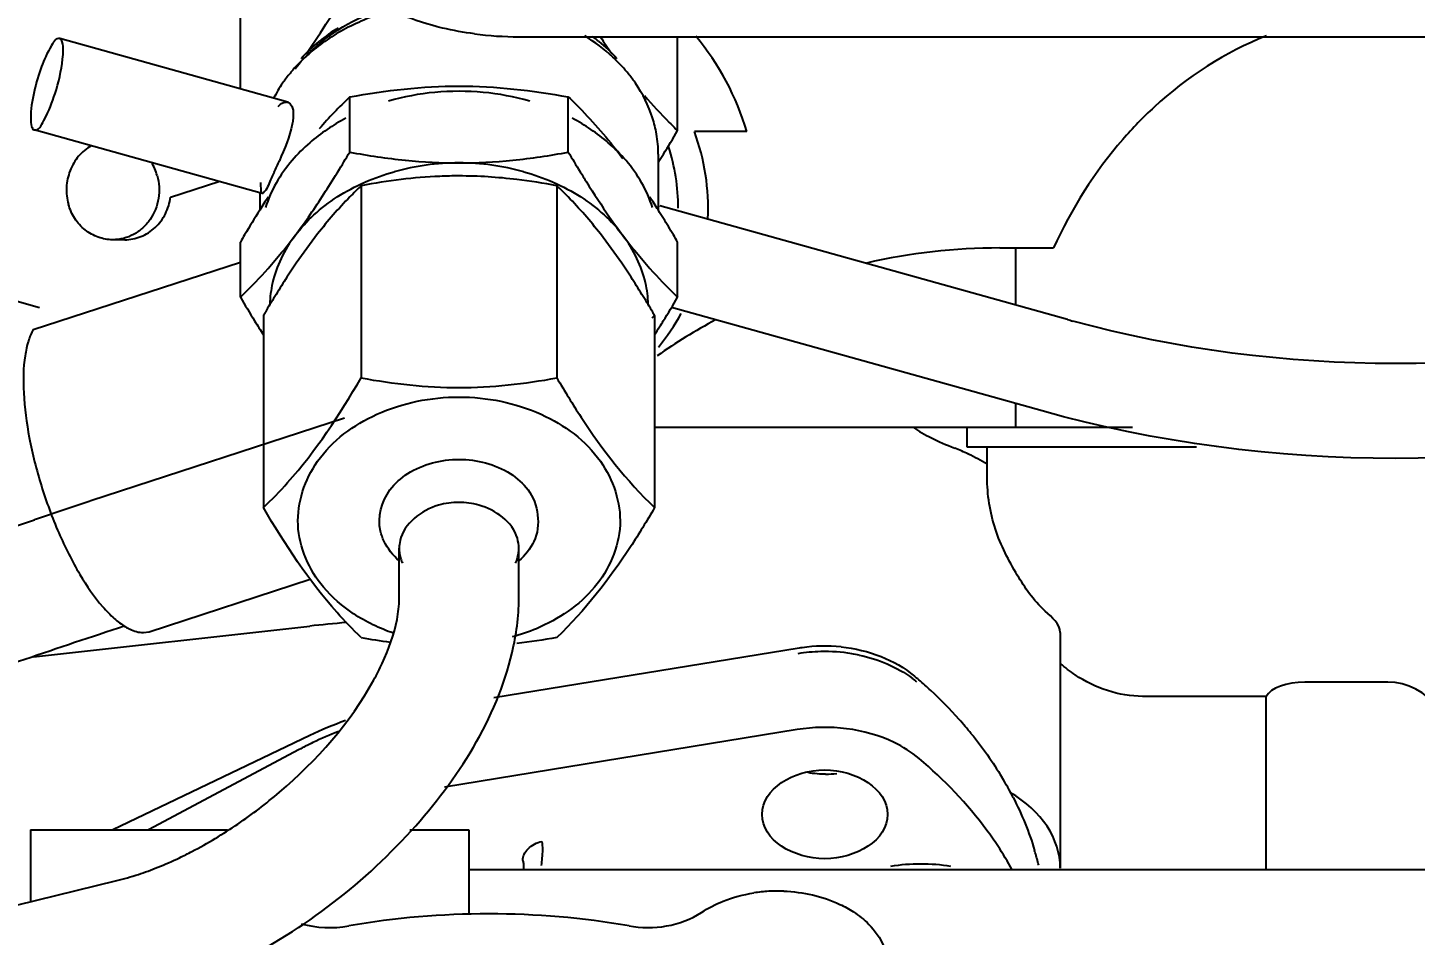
# Model space of a CAD drawing. Header units: millimetres. Extents: x 9130 to 9550, y -18883 to -17651.
# Drawn here: x 9353.588 to 9354.284, y -18045.991 to -18045.536 of the extents above; entities that cross this region are included whole.
import ezdxf

# ---------------------------------------------------------------- set-up
doc = ezdxf.new("R2010")
doc.units = ezdxf.units.MM
doc.linetypes.add('CENTER', pattern=[2, 1.25, -0.25, 0.25, -0.25])
for name, color, linetype in [('09__COSM', 7, 'Continuous'), ('2620489_VG01DXF_CONTINUOUS_LINE', 7, 'Continuous'), ('2630768_VG06DXF_CONTINUOUS_LINE', 7, 'Continuous'), ('3884027_DKREDXF_CONTINUOUS_LINE', 7, 'Continuous')]:
    doc.layers.add(name, color=color, linetype=linetype)
doc.styles.add('KOTE ZA MONNTAZU', font='simplex.shx', dxfattribs={"width": 0.7, "oblique": 8, "height": 3})
doc.dimstyles.new('KOTE ZA MONTAZU u cm', dxfattribs={"dimscale": 0, "dimtxt": 1.5, "dimasz": 1.5, "dimexe": 0.8, "dimexo": 0.1, "dimgap": 1, "dimtad": 1, "dimdec": 1, "dimlfac": 10, "dimzin": 12, "dimdsep": 46, "dimtxsty": 'KOTE ZA MONNTAZU', "dimcen": 1.5, "dimclrt": 1, "dimadec": 0, "dimazin": 0, "dimtfac": 1, "dimtdec": 1, "dimtmove": 0, "dimatfit": 3, "dimfxl": 1, "dimtolj": 2, "dimtzin": 0, "dimarcsym": 0})

# ---------------------------------------------------------------- blocks, each defined once
blk = doc.blocks.new('*D1102')
at = {"color": 0, "lineweight": -2, "transparency": 16777216}
for p, q in [((9345.4099, -18047.6265), (9345.4099, -18048.70739)), ((9359.4099, -18047.6265), (9359.4099, -18048.70739)), ((9346.0099, -18048.50739), (9358.8099, -18048.50739))]:
    blk.add_line(p, q, dxfattribs=at)
at = {"color": 0, "transparency": 16777216}
for points in [[(9346.0099, -18048.40739), (9346.0099, -18048.60739), (9345.4099, -18048.50739)], [(9358.8099, -18048.40739), (9358.8099, -18048.60739), (9359.4099, -18048.50739)]]:
    blk.add_solid(points, dxfattribs=at)
at = {"layer": 'Defpoints', "color": 0, "transparency": 16777216}
for p in [(9345.4099, -18047.5265), (9359.4099, -18047.5265), (9359.4099, -18048.50739)]:
    blk.add_point(p, dxfattribs=at)
at = {"color": 1, "transparency": 16777216, "insert": (9352.4099, -18047.70739), "char_height": 3, "width": 6.9231878, "attachment_point": 5, "style": 'KOTE ZA MONNTAZU'}
blk.add_mtext('\\A2;{\\H0.4x;140 cm}', dxfattribs=at)

msp = doc.modelspace()

# ---------------------------------------------------------------- linework, layer by layer
at = {"layer": '09__COSM', "color": 2, "linetype": 'CENTER'}
msp.add_line((9353.61925, -18045.77319), (9353.74638, -18045.7318), dxfattribs=at)
msp.add_open_spline([(9353.32147, -18045.90736), (9353.32197, -18045.90655), (9353.32272, -18045.90533), (9353.32372, -18045.90371), (9353.32447, -18045.90249), (9353.32522, -18045.90127), (9353.32598, -18045.90005), (9353.32673, -18045.89883), (9353.32736, -18045.89782), (9353.32786, -18045.89701), (9353.32817, -18045.8965), (9353.32842, -18045.89609), (9353.32861, -18045.89579), (9353.3288, -18045.89548), (9353.32898, -18045.89518), (9353.32914, -18045.89493), (9353.32925, -18045.89475), (9353.32931, -18045.89465), (9353.32936, -18045.89457), (9353.3294, -18045.89451), (9353.32943, -18045.89446), (9353.32945, -18045.89442), (9353.32947, -18045.8944), (9353.32948, -18045.89438), (9353.32948, -18045.89437), (9353.3295, -18045.89435), (9353.32955, -18045.89432), (9353.32962, -18045.89428), (9353.32972, -18045.89421), (9353.32985, -18045.89412), (9353.33006, -18045.89398), (9353.33032, -18045.89381), (9353.33063, -18045.8936), (9353.33105, -18045.89332), (9353.33157, -18045.89298), (9353.3322, -18045.89256), (9353.33303, -18045.892), (9353.33407, -18045.8913), (9353.33533, -18045.89047), (9353.33658, -18045.88963), (9353.33825, -18045.88852), (9353.34033, -18045.88713), (9353.34283, -18045.88546), (9353.34534, -18045.88379), (9353.34742, -18045.8824), (9353.34909, -18045.88128), (9353.35034, -18045.88045), (9353.35159, -18045.87961), (9353.35264, -18045.87892), (9353.35347, -18045.87836), (9353.3541, -18045.87794), (9353.35462, -18045.8776), (9353.35504, -18045.87732), (9353.35535, -18045.87711), (9353.35561, -18045.87693), (9353.35582, -18045.8768), (9353.35595, -18045.87671), (9353.35605, -18045.87664), (9353.35612, -18045.87659), (9353.35616, -18045.87656), (9353.35619, -18045.87655), (9353.35624, -18045.87652), (9353.35629, -18045.8765), (9353.35638, -18045.87646), (9353.35649, -18045.8764), (9353.35666, -18045.87632), (9353.35687, -18045.87621), (9353.35713, -18045.87608), (9353.35748, -18045.87591), (9353.35809, -18045.87561), (9353.35895, -18045.87518), (9353.35999, -18045.87467), (9353.36103, -18045.87415), (9353.36207, -18045.87364), (9353.36345, -18045.87295), (9353.36518, -18045.8721), (9353.36795, -18045.87073), (9353.37142, -18045.86901), (9353.37557, -18045.86696), (9353.37973, -18045.8649), (9353.38319, -18045.86319), (9353.38596, -18045.86182), (9353.38804, -18045.86079), (9353.39011, -18045.85976), (9353.39219, -18045.85873), (9353.39392, -18045.85788), (9353.39531, -18045.85719), (9353.39635, -18045.85668), (9353.39721, -18045.85625), (9353.3979, -18045.8559), (9353.39842, -18045.85565), (9353.39894, -18045.85539), (9353.39938, -18045.85518), (9353.39972, -18045.85501), (9353.39994, -18045.8549), (9353.40011, -18045.85481), (9353.40024, -18045.85475), (9353.40035, -18045.85469), (9353.40043, -18045.85466), (9353.40047, -18045.85464), (9353.4005, -18045.85462), (9353.40055, -18045.8546), (9353.4006, -18045.85458), (9353.40071, -18045.85453), (9353.40085, -18045.85447), (9353.40103, -18045.8544), (9353.40127, -18045.8543), (9353.40156, -18045.85418), (9353.40203, -18045.85398), (9353.40262, -18045.85373), (9353.40332, -18045.85344), (9353.40403, -18045.85314), (9353.40497, -18045.85275), (9353.40614, -18045.85226), (9353.40756, -18045.85167), (9353.40944, -18045.85088), (9353.41179, -18045.8499), (9353.41461, -18045.84872), (9353.41743, -18045.84754), (9353.42025, -18045.84636), (9353.42401, -18045.84478), (9353.42872, -18045.84281), (9353.43436, -18045.84045), (9353.44, -18045.83809), (9353.44471, -18045.83613), (9353.44847, -18045.83455), (9353.45082, -18045.83357), (9353.4527, -18045.83278), (9353.45411, -18045.83219), (9353.45552, -18045.8316), (9353.45693, -18045.83101), (9353.45811, -18045.83052), (9353.45893, -18045.83017), (9353.4594, -18045.82998), (9353.45975, -18045.82983), (9353.46011, -18045.82968), (9353.46037, -18045.82957), (9353.46055, -18045.8295), (9353.46062, -18045.82947), (9353.46068, -18045.82944), (9353.46075, -18045.82942), (9353.46088, -18045.82937), (9353.46105, -18045.8293), (9353.46134, -18045.8292), (9353.4617, -18045.82906), (9353.46228, -18045.82885), (9353.463, -18045.82858), (9353.46386, -18045.82826), (9353.46501, -18045.82783), (9353.46645, -18045.82729), (9353.46818, -18045.82665), (9353.47048, -18045.82579), (9353.47336, -18045.82472), (9353.47682, -18045.82343), (9353.48027, -18045.82215), (9353.48488, -18045.82043), (9353.49063, -18045.81829), (9353.49754, -18045.81572), (9353.50445, -18045.81314), (9353.51021, -18045.811), (9353.51481, -18045.80928), (9353.51827, -18045.808), (9353.52172, -18045.80671), (9353.5246, -18045.80564), (9353.5269, -18045.80478), (9353.52863, -18045.80414), (9353.53007, -18045.8036), (9353.53122, -18045.80317), (9353.53208, -18045.80285), (9353.5328, -18045.80258), (9353.53338, -18045.80237), (9353.53374, -18045.80224), (9353.53403, -18045.80213), (9353.53421, -18045.80206), (9353.53435, -18045.80201), (9353.53451, -18045.80195), (9353.5348, -18045.80185), (9353.53522, -18045.80171), (9353.53588, -18045.80149), (9353.53671, -18045.80121), (9353.53803, -18045.80076), (9353.53969, -18045.80019), (9353.54168, -18045.79952), (9353.54367, -18045.79884), (9353.54566, -18045.79817), (9353.54831, -18045.79727), (9353.55162, -18045.79614), (9353.55693, -18045.79434), (9353.56356, -18045.79209), (9353.57151, -18045.78939), (9353.57947, -18045.78669), (9353.58743, -18045.78399), (9353.59538, -18045.78129), (9353.60599, -18045.77769), (9353.61395, -18045.77499), (9353.61925, -18045.77319)], degree=3, knots=[0, 0, 0, 0, 0.03125, 0.046875, 0.0625, 0.078125, 0.09375, 0.109375, 0.125, 0.132812, 0.140625, 0.144531, 0.148438, 0.152344, 0.15625, 0.160156, 0.162109, 0.163086, 0.164062, 0.165039, 0.165527, 0.166016, 0.16626, 0.166504, 0.166626, 0.166748, 0.166992, 0.16748, 0.167969, 0.168945, 0.169922, 0.171875, 0.173828, 0.175781, 0.179688, 0.183594, 0.1875, 0.195312, 0.203125, 0.210938, 0.21875, 0.234375, 0.25, 0.265625, 0.28125, 0.289062, 0.296875, 0.304688, 0.3125, 0.316406, 0.320312, 0.324219, 0.326172, 0.328125, 0.330078, 0.331055, 0.332031, 0.33252, 0.333008, 0.333252, 0.333374, 0.333496, 0.33374, 0.333984, 0.334473, 0.334961, 0.335938, 0.336914, 0.337891, 0.339844, 0.34375, 0.347656, 0.351562, 0.355469, 0.359375, 0.367188, 0.375, 0.390625, 0.40625, 0.421875, 0.4375, 0.445312, 0.453125, 0.460938, 0.46875, 0.476562, 0.480469, 0.484375, 0.488281, 0.490234, 0.492188, 0.494141, 0.496094, 0.49707, 0.498047, 0.498535, 0.499023, 0.499512, 0.499756, 0.499878, 0.5, 0.500122, 0.500244, 0.500488, 0.500977, 0.501465, 0.501953, 0.50293, 0.503906, 0.505859, 0.507812, 0.509766, 0.511719, 0.515625, 0.519531, 0.523438, 0.53125, 0.539062, 0.546875, 0.554688, 0.5625, 0.578125, 0.59375, 0.609375, 0.625, 0.632812, 0.640625, 0.644531, 0.648438, 0.652344, 0.65625, 0.660156, 0.662109, 0.663086, 0.664062, 0.665039, 0.666016, 0.66626, 0.666504, 0.666626, 0.666748, 0.666992, 0.66748, 0.667969, 0.668945, 0.669922, 0.671875, 0.673828, 0.675781, 0.679688, 0.683594, 0.6875, 0.695312, 0.703125, 0.710938, 0.71875, 0.734375, 0.75, 0.765625, 0.78125, 0.789062, 0.796875, 0.804688, 0.8125, 0.816406, 0.820312, 0.824219, 0.826172, 0.828125, 0.830078, 0.831055, 0.832031, 0.83252, 0.833008, 0.833252, 0.833496, 0.833984, 0.834961, 0.835938, 0.837891, 0.839844, 0.84375, 0.847656, 0.851562, 0.855469, 0.859375, 0.867188, 0.875, 0.890625, 0.90625, 0.921875, 0.9375, 0.953125, 0.96875, 1, 1, 1, 1], dxfattribs=at)
at = {"layer": '2620489_VG01DXF_CONTINUOUS_LINE', "color": 7, "linetype": 'Continuous'}
for p, q in [((9353.65918, -18045.62095), (9353.68333, -18045.61309)), ((9353.63617, -18045.64237), (9353.63019, -18045.64237)), ((9353.59031, -18045.68743), (9353.6942, -18045.65361)), ((9353.64839, -18045.839), (9353.72919, -18045.8127)), ((9353.64552, -18045.83945), (9353.64839, -18045.839))]:
    msp.add_line(p, q, dxfattribs=at)
for points, knots in [([(9353.61937, -18045.59524), (9353.61699, -18045.59659), (9353.61263, -18045.60023), (9353.6083, -18045.60759), (9353.60651, -18045.61607), (9353.60717, -18045.62186), (9353.60794, -18045.62461)], [0, 0, 0, 0, 0.243272, 0.492523, 0.745959, 1, 1, 1, 1]), ([(9353.65245, -18045.61012), (9353.65349, -18045.61383), (9353.65395, -18045.62175), (9353.65032, -18045.63092), (9353.64533, -18045.63664), (9353.63934, -18045.64092), (9353.63379, -18045.64237), (9353.63019, -18045.64237)], [0, 0, 0, 0, 0.257049, 0.51145, 0.636711, 0.759898, 1, 1, 1, 1]), ([(9353.63617, -18045.64237), (9353.63892, -18045.64237), (9353.64454, -18045.64127), (9353.65179, -18045.63659), (9353.65704, -18045.62954), (9353.65879, -18045.62386), (9353.65918, -18045.62095)], [0, 0, 0, 0, 0.242324, 0.488917, 0.741829, 1, 1, 1, 1]), ([(9353.63019, -18045.64237), (9353.62773, -18045.64237), (9353.62271, -18045.64149), (9353.61603, -18045.63773), (9353.61081, -18045.63193), (9353.60865, -18045.62713), (9353.60794, -18045.62461)], [0, 0, 0, 0, 0.243257, 0.49003, 0.742339, 1, 1, 1, 1]), ([(9353.59031, -18045.68743), (9353.58926, -18045.68925), (9353.58751, -18045.69355), (9353.58527, -18045.70418), (9353.58505, -18045.72058), (9353.58799, -18045.74249), (9353.59397, -18045.76604), (9353.60245, -18045.78908), (9353.61267, -18045.80953), (9353.62239, -18045.82379), (9353.63049, -18045.83222), (9353.63451, -18045.83532), (9353.63649, -18045.83652)], [0, 0, 0, 0, 0.038431, 0.084426, 0.198519, 0.336823, 0.489068, 0.643, 0.786141, 0.907501, 0.957588, 1, 1, 1, 1]), ([(9353.63649, -18045.83652), (9353.63726, -18045.83698), (9353.64005, -18045.8385), (9353.64324, -18045.83945), (9353.64552, -18045.83945)], [0, 0, 0, 0, 0.282421, 1, 1, 1, 1])]:
    msp.add_open_spline(points, degree=3, knots=knots, dxfattribs=at)
msp.add_open_spline([(9353.65245, -18045.61012), (9353.6518, -18045.60783), (9353.65084, -18045.60561), (9353.64959, -18045.60359)], degree=3, dxfattribs=at)
at = {"layer": '2630768_VG06DXF_CONTINUOUS_LINE', "color": 7, "linetype": 'Continuous'}
msp.add_line((9353.63299, -18045.83708), (9353.63585, -18045.83615), dxfattribs=at)
msp.add_open_spline([(9353.3727, -18045.94293), (9353.37105, -18045.9444), (9353.38051, -18045.93711), (9353.38515, -18045.93498), (9353.4002, -18045.92635), (9353.42135, -18045.91643), (9353.45346, -18045.90225), (9353.49124, -18045.88712), (9353.55159, -18045.86444), (9353.59954, -18045.84804), (9353.63299, -18045.83708)], degree=3, knots=[0, 0, 0, 0, 0.023583, 0.052961, 0.091125, 0.189737, 0.313875, 0.459966, 0.624953, 1, 1, 1, 1], dxfattribs=at)
at = {"layer": '3884027_DKREDXF_CONTINUOUS_LINE', "color": 6, "linetype": 'Continuous'}
for p, q in [((9353.6942, -18045.5667), (9353.6942, -18045.52782)), ((9353.71797, -18045.57333), (9353.60356, -18045.54143)), ((9353.8339, -18045.54052), (9355.6539, -18045.54052)), ((9353.9136, -18045.58761), (9353.9136, -18045.54052)), ((9353.74905, -18045.5984), (9353.74905, -18045.57074)), ((9353.85875, -18045.5984), (9353.85875, -18045.57074)), ((9353.70519, -18045.61918), (9353.59078, -18045.58728)), ((9353.94833, -18045.58812), (9353.92199, -18045.58812)), ((9353.9039, -18045.5995), (9353.9039, -18045.62765)), ((9353.75483, -18045.61525), (9353.75483, -18045.71167)), ((9353.85298, -18045.61525), (9353.85298, -18045.71167)), ((9353.7039, -18045.61918), (9353.7039, -18045.62765)), ((9354.10928, -18045.68243), (9353.90468, -18045.62539)), ((9353.59343, -18045.6765), (9353.45903, -18045.63812)), ((9353.6942, -18045.67118), (9353.6942, -18045.64352)), ((9353.9136, -18045.67118), (9353.9136, -18045.64352)), ((9354.07522, -18045.6465), (9354.10212, -18045.6465)), ((9354.08316, -18045.6465), (9354.08316, -18045.67515)), ((9354.0965, -18045.72828), (9353.91044, -18045.67641)), ((9353.70575, -18045.68036), (9353.70575, -18045.77678)), ((9353.90205, -18045.68036), (9353.90205, -18045.77678)), ((9354.08316, -18045.72456), (9354.08316, -18045.7365)), ((9354.14173, -18045.7365), (9353.90205, -18045.7365)), ((9354.0589, -18045.7465), (9354.0589, -18045.7365)), ((9354.17394, -18045.7465), (9354.0589, -18045.7465)), ((9354.0689, -18045.76149), (9354.0689, -18045.7465)), ((9353.7739, -18045.82238), (9353.7739, -18045.79716)), ((9353.8339, -18045.82238), (9353.8339, -18045.79716)), ((9353.59034, -18045.85157), (9353.72909, -18045.83621)), ((9354.10556, -18045.83942), (9354.10556, -18045.95768)), ((9353.97455, -18045.84727), (9353.82141, -18045.8722)), ((9354.26996, -18045.86433), (9354.22827, -18045.86433)), ((9354.2089, -18045.87145), (9354.1469, -18045.87145)), ((9354.2089, -18045.9585), (9354.2089, -18045.87145)), ((9353.72909, -18045.89106), (9353.63019, -18045.9385)), ((9353.97359, -18045.88815), (9353.7966, -18045.91696)), ((9353.72369, -18045.89813), (9353.64803, -18045.9385)), ((9353.98704, -18045.91051), (9353.98698, -18045.91051)), ((9353.98782, -18045.91051), (9353.98704, -18045.91051)), ((9353.98782, -18045.91051), (9353.98788, -18045.91051)), ((9353.5889, -18045.9385), (9353.5889, -18045.9585)), ((9353.5889, -18045.9385), (9353.68775, -18045.9385)), ((9353.77929, -18045.9385), (9353.8089, -18045.9385)), ((9353.8089, -18045.9385), (9353.8089, -18045.98071)), ((9353.8364, -18045.9585), (9353.8364, -18045.95633)), ((9353.54435, -18045.98545), (9353.63218, -18045.9639)), ((9353.5889, -18045.9585), (9353.5889, -18045.97452)), ((9354.4389, -18045.9585), (9353.8089, -18045.9585))]:
    msp.add_line(p, q, dxfattribs=at)
at = {"layer": '3884027_DKREDXF_CONTINUOUS_LINE', "color": 7, "linetype": 'Continuous'}
msp.add_line((9353.8364, -18045.95641), (9353.8364, -18045.95614), dxfattribs=at)
msp.add_lwpolyline([(9353.8364, -18045.95614), (9353.83639, -18045.95587), (9353.83635, -18045.95535), (9353.83629, -18045.95488), (9353.83619, -18045.95443), (9353.83606, -18045.95402), (9353.83591, -18045.95366)], dxfattribs=at)
at = {"layer": '3884027_DKREDXF_CONTINUOUS_LINE', "color": 6, "linetype": 'Continuous'}
for centre, radius, start, end in [((9353.79136, -18045.6133), 0.09099, 121.86399, 129.28463), ((9353.83382, -18045.36882), 0.1717, 262.58636, 270.0255), ((9353.81838, -18045.61077), 0.08781, 50.65595, 53.26305), ((9354.1826, -18045.33555), 0.36984, 213.66725, 215.27923), ((9353.8189, -18045.6265), 0.135, 16.51757, 39.73008), ((9353.78262, -18045.61097), 0.08214, 132.84059, 139.12716), ((9353.78558, -18045.61408), 0.08644, 130.84716, 132.87633), ((9353.82518, -18045.61097), 0.08214, 40.87284, 47.15941), ((9353.7784, -18045.60727), 0.07652, 139.15067, 143.52372), ((9353.82941, -18045.60727), 0.07652, 36.47637, 40.84933), ((9353.77292, -18045.6034), 0.06981, 145.53976, 152.66387), ((9353.7758, -18045.60532), 0.07328, 143.54075, 145.57385), ((9353.832, -18045.60532), 0.07328, 34.42615, 36.45935), ((9353.92008, -18045.74984), 0.24764, 133.67959, 138.79825), ((9353.80339, -18045.69376), 0.12585, 95.26161, 106.123), ((9353.8039, -18045.69832), 0.13043, 84.6974, 95.3026), ((9353.80441, -18045.69376), 0.12585, 73.877, 84.73839), ((9354.08299, -18045.41005), 0.2454, 220.69702, 224.97437), ((9353.84289, -18045.59986), 0.06104, 9.93591, 17.83974), ((9353.35223, -18045.25738), 0.6513, 328.31942, 329.53307), ((9354.08864, -18045.4044), 0.25339, 224.97594, 225.99456), ((9354.09285, -18045.40006), 0.25944, 225.99209, 226.29756), ((9353.8189, -18045.6265), 0.11, 357.17942, 20.42159), ((9353.84473, -18045.59953), 0.05917, 0.03671, 9.92963), ((9353.17347, -18045.25968), 0.66785, 328.53982, 329.52373), ((9353.80421, -18045.33621), 0.26765, 264.15833, 269.93457), ((9353.80359, -18045.3362), 0.26766, 270.06547, 275.84275), ((9354.43433, -18045.25968), 0.66785, 210.47627, 211.46018), ((9353.44738, -18045.31583), 0.53963, 327.78006, 328.29457), ((9353.8139, -18045.6265), 0.1, 0, 17.96269), ((9353.42897, -18045.47697), 0.31133, 335.00486, 336.17649), ((9353.24807, -18045.3051), 0.58051, 328.29347, 328.52106), ((9353.80324, -18045.72271), 0.1188, 97.65831, 105.53902), ((9353.80389, -18045.72727), 0.12342, 89.99353, 97.67439), ((9353.80391, -18045.72727), 0.12342, 82.32561, 90.00647), ((9353.80456, -18045.72271), 0.1188, 74.46098, 82.34169), ((9354.34125, -18045.31648), 0.55881, 211.4736, 212.0922), ((9353.91088, -18045.77859), 0.22591, 133.69312, 135.71827), ((9353.80503, -18045.8614), 0.25106, 92.47093, 96.91313), ((9353.80392, -18045.84115), 0.23079, 90.00472, 92.41289), ((9353.69692, -18045.77859), 0.22591, 44.28155, 46.30688), ((9354.10455, -18045.88001), 0.47354, 146.83202, 147.78874), ((9353.91053, -18045.77785), 0.22514, 135.78959, 142.0615), ((9353.69727, -18045.77785), 0.22514, 37.93795, 44.21021), ((9353.50324, -18045.88002), 0.47356, 32.21128, 33.16737), ((9354.20587, -18045.94358), 0.59316, 147.81015, 149.20529), ((9353.44728, -18045.91537), 0.53975, 31.70324, 32.2199), ((9353.46645, -18045.44814), 0.31941, 323.02634, 325.08169), ((9354.14134, -18045.44814), 0.3194, 214.91894, 216.97368), ((9353.37502, -18045.95987), 0.62461, 30.81455, 31.69298), ((9354.31657, -18046.01003), 0.72227, 149.17351, 149.50657), ((9353.50206, -18045.4749), 0.27486, 320.7474, 323.01811), ((9354.10574, -18045.4749), 0.27486, 216.98188, 219.25334), ((9353.29123, -18046.01003), 0.72227, 30.49343, 30.82649), ((9353.5206, -18045.48998), 0.25096, 318.36216, 320.73561), ((9354.08719, -18045.48999), 0.25095, 219.26515, 221.63877), ((9354.07522, -18045.9465), 0.3, 90, 102.8952), ((9353.52378, -18045.49264), 0.24682, 314.05631, 318.3326), ((9354.02978, -18045.8639), 0.37225, 145.70202, 147.19827), ((9353.57801, -18045.8639), 0.37226, 32.80154, 34.29766), ((9354.08402, -18045.49264), 0.24682, 221.66833, 225.94369), ((9353.7655, -18045.6767), 0.0566, 167.02493, 178.03607), ((9354.10696, -18045.91365), 0.46408, 147.19695, 148.46291), ((9353.50083, -18045.91366), 0.46409, 31.53699, 32.80286), ((9353.8423, -18045.6767), 0.0566, 1.96394, 12.97507), ((9353.51509, -18045.48376), 0.25925, 313.70228, 314.07259), ((9354.2557, -18045.34086), 0.65145, 210.46702, 211.67852), ((9354.20526, -18045.97409), 0.57947, 148.45385, 149.35174), ((9353.40254, -18045.97409), 0.57947, 30.64827, 31.54605), ((9353.35315, -18045.34149), 0.65023, 328.30465, 329.53375), ((9354.09271, -18045.48376), 0.25925, 225.92741, 226.29772), ((9354.27468, -18046.01542), 0.66026, 149.33671, 149.50475), ((9353.33312, -18046.01542), 0.66026, 30.49525, 30.66329), ((9354.14434, -18045.40941), 0.52068, 211.69457, 212.61017), ((9354.06198, -18045.84771), 0.23148, 133.70208, 134.15557), ((9354.07522, -18045.9465), 0.3, 118.37181, 124.95969), ((9353.8189, -18045.6265), 0.11, 320.60573, 331.2869), ((9353.44273, -18045.3965), 0.54511, 327.90369, 328.27718), ((9354.26432, -18045.12637), 0.57727, 254.4207, 254.68851), ((9353.47934, -18045.41949), 0.50187, 327.38109, 327.90548), ((9354.02319, -18045.82337), 0.08191, 66.34982, 68.90627), ((9354.01655, -18045.83852), 0.09846, 64.1716, 66.34803), ((9353.81531, -18045.51744), 0.33005, 259.44089, 261.9844), ((9353.98744, -18045.92734), 0.08111, 84.23446, 98.09253), ((9353.98737, -18045.93303), 0.08405, 91.31649, 99.21641), ((9353.98698, -18045.92366), 0.07739, 98.1383, 99.24438), ((9353.98745, -18045.93343), 0.08445, 80.81068, 91.35816), ((9353.98793, -18045.9301), 0.08108, 78.0589, 80.77225), ((9354.00015, -18045.90391), 0.05191, 49.89606, 52.93934), ((9353.88124, -18046.04063), 0.23454, 49.14768, 49.87991), ((9353.88436, -18046.03706), 0.22979, 47.17174, 49.15195), ((9353.89325, -18046.02764), 0.21684, 41.82447, 47.20471), ((9353.90377, -18046.01808), 0.20262, 39.1385, 41.79327), ((9353.80495, -18046.05063), 0.1728, 115.47243, 116.89269), ((9353.80846, -18046.05816), 0.18111, 111.06514, 115.45083), ((9353.80311, -18046.047), 0.16873, 116.89352, 118.0792), ((9353.98744, -18045.86627), 0.04424, 270.49835, 277.77938), ((9353.92801, -18046.00099), 0.17292, 27.11885, 30.9648), ((9353.56527, -18045.74861), 0.22633, 297.54196, 304.32917), ((9353.92047, -18046.0479), 0.18418, 33.41412, 36.37045), ((9353.57636, -18045.76944), 0.20274, 295.50577, 297.48373), ((9353.92836, -18046.04274), 0.17476, 28.82643, 33.42581), ((9353.94552, -18045.99346), 0.15383, 16.45428, 16.89233), ((9353.94727, -18045.99295), 0.15201, 14.00601, 16.45824), ((9353.59057, -18045.80254), 0.1667, 288.33783, 291.88793), ((9353.58259, -18045.78266), 0.18812, 291.88584, 295.51626), ((9354.03556, -18046.05113), 0.09557, 80.89026, 99.10974), ((9353.59789, -18045.82486), 0.14321, 283.85373, 288.36589), ((9353.96373, -18046.04617), 0.07704, 96.1097, 98.88496), ((9353.96386, -18046.04734), 0.07821, 93.36274, 96.11168), ((9353.9639, -18046.04799), 0.07887, 90.62882, 93.3626), ((9353.9639, -18046.04812), 0.07899, 87.90008, 90.63076), ((9353.8189, -18046.3889), 0.40835, 80.08506, 99.91492)]:
    msp.add_arc(centre, radius, start, end, dxfattribs=at)
at = {"layer": '3884027_DKREDXF_CONTINUOUS_LINE', "color": 7, "linetype": 'Continuous'}
for centre, radius, start, end in [((9353.79166, -18045.79717), 0.01776, 167.34804, 179.97363), ((9353.816, -18045.79718), 0.0179, 0.06567, 16.39771), ((9353.81607, -18045.79714), 0.01783, 345.06811, 359.95467), ((9353.79292, -18045.79681), 0.01906, 197.13631, 204.36019), ((9353.81506, -18045.79688), 0.01888, 335.56274, 345.09545), ((9354.2845, -18045.99455), 0.44099, 174.53164, 175.01826)]:
    msp.add_arc(centre, radius, start, end, dxfattribs=at)
at = {"layer": '3884027_DKREDXF_CONTINUOUS_LINE', "color": 6, "linetype": 'Continuous'}
for centre, major_axis, ratio, start_param, end_param in [((9354.35815, -18045.72174), (-0.33663, 0), 0.178239, 0.248837, 0.433546), ((9353.8189, -18045.85782), (-0.16, 0), 0.163248, -1.107777, -0.974806), ((9354.22827, -18045.87383), (-0.02, 0), 0.474829, -1.570796, -0.25268), ((9354.26996, -18045.92003), (0, -0.0557), 0.718116, -4.549165, -3.141593), ((9353.8189, -18045.9847), (-0.16, 0), 0.707107, -1.104485, -0.974806), ((9354.03556, -18045.95768), (-0.07, 0), 0.707107, 3.141593, 4.019211)]:
    msp.add_ellipse(centre, major_axis=major_axis, ratio=ratio, start_param=start_param, end_param=end_param, dxfattribs=at)
for points in [[(9353.72722, -18045.54902), (9353.73503, -18045.53799), (9353.74219, -18045.52649), (9353.74905, -18045.51484)], [(9353.76844, -18045.52787), (9353.76108, -18045.53001), (9353.75387, -18045.53287), (9353.74709, -18045.53645)], [(9353.74709, -18045.53645), (9353.74067, -18045.53985), (9353.73455, -18045.54394), (9353.72905, -18045.5487)], [(9353.72474, -18045.55146), (9353.72751, -18045.54837), (9353.73054, -18045.5455), (9353.73375, -18045.54287)], [(9353.88103, -18045.55074), (9353.87675, -18045.54677), (9353.87205, -18045.54322), (9353.8671, -18045.54013)], [(9353.87405, -18045.54287), (9353.87726, -18045.5455), (9353.88029, -18045.54837), (9353.88306, -18045.55146)], [(9354.20901, -18045.54007), (9354.18833, -18045.54826), (9354.16903, -18045.56076), (9354.15267, -18045.57584)], [(9353.74905, -18045.57074), (9353.76712, -18045.56739), (9353.78553, -18045.56529), (9353.8039, -18045.56529)], [(9353.8039, -18045.56529), (9353.82227, -18045.56529), (9353.84068, -18045.56739), (9353.85875, -18045.57074)], [(9353.90099, -18045.58116), (9353.89903, -18045.57505), (9353.89608, -18045.56919), (9353.89245, -18045.5639)], [(9353.74709, -18045.58145), (9353.74067, -18045.58485), (9353.73455, -18045.58894), (9353.72905, -18045.59369)], [(9353.87875, -18045.59369), (9353.87325, -18045.58894), (9353.86713, -18045.58485), (9353.86071, -18045.58145)], [(9353.72021, -18045.58434), (9353.71896, -18045.59071), (9353.71639, -18045.59678), (9353.71377, -18045.60273)], [(9353.72905, -18045.59369), (9353.72585, -18045.59646), (9353.72285, -18045.59946), (9353.72011, -18045.60268)], [(9353.88769, -18045.60268), (9353.88495, -18045.59946), (9353.88195, -18045.59646), (9353.87875, -18045.59369)], [(9353.74905, -18045.5984), (9353.7583, -18045.60012), (9353.76761, -18045.60152), (9353.77696, -18045.60247)], [(9353.83084, -18045.60247), (9353.84019, -18045.60152), (9353.84951, -18045.60012), (9353.85875, -18045.5984)], [(9353.72011, -18045.60268), (9353.71714, -18045.60617), (9353.71447, -18045.60994), (9353.71221, -18045.61391)], [(9353.74284, -18045.62088), (9353.7516, -18045.61525), (9353.76138, -18045.61104), (9353.77141, -18045.60825)], [(9353.83639, -18045.60825), (9353.84642, -18045.61104), (9353.8562, -18045.61525), (9353.86496, -18045.62088)], [(9353.89559, -18045.61391), (9353.89333, -18045.60994), (9353.89066, -18045.60617), (9353.88769, -18045.60268)], [(9353.71221, -18045.61391), (9353.71001, -18045.61779), (9353.70817, -18045.62191), (9353.70681, -18045.62616)], [(9353.72835, -18045.63097), (9353.73309, -18045.62419), (9353.7376, -18045.61724), (9353.74194, -18045.6102)], [(9353.77481, -18045.61216), (9353.76812, -18045.61297), (9353.76145, -18045.61402), (9353.75483, -18045.61525)], [(9353.83297, -18045.61216), (9353.82333, -18045.611), (9353.81361, -18045.61037), (9353.8039, -18045.61037)], [(9353.85298, -18045.61525), (9353.84634, -18045.61402), (9353.83967, -18045.61297), (9353.83297, -18045.61216)], [(9353.86783, -18045.61337), (9353.87156, -18045.61932), (9353.87542, -18045.62521), (9353.87945, -18045.63097)], [(9353.90099, -18045.62616), (9353.89963, -18045.62191), (9353.89779, -18045.61779), (9353.89559, -18045.61391)], [(9353.73113, -18045.62985), (9353.73476, -18045.62654), (9353.7387, -18045.62354), (9353.74284, -18045.62088)], [(9353.86496, -18045.62088), (9353.8691, -18045.62354), (9353.87304, -18045.62654), (9353.87667, -18045.62985)], [(9353.72163, -18045.64024), (9353.72445, -18045.6365), (9353.72766, -18045.63302), (9353.73113, -18045.62985)], [(9353.87667, -18045.62985), (9353.88014, -18045.63302), (9353.88335, -18045.6365), (9353.88617, -18045.64024)], [(9353.72163, -18045.64024), (9353.71893, -18045.64383), (9353.71656, -18045.64769), (9353.71463, -18045.65174)], [(9353.73297, -18045.63943), (9353.72923, -18045.64421), (9353.72568, -18045.64913), (9353.72226, -18045.65414)], [(9353.88554, -18045.65414), (9353.88213, -18045.64913), (9353.87857, -18045.64421), (9353.87484, -18045.63944)], [(9353.89317, -18045.65174), (9353.89125, -18045.64769), (9353.88887, -18045.64383), (9353.88617, -18045.64024)], [(9353.71463, -18045.65174), (9353.71277, -18045.65565), (9353.71131, -18045.65978), (9353.71034, -18045.66399)], [(9353.89746, -18045.66399), (9353.89649, -18045.65978), (9353.89503, -18045.65565), (9353.89317, -18045.65174)], [(9354.43592, -18045.68315), (9354.33174, -18045.71167), (9354.21606, -18045.71167), (9354.11188, -18045.68315)], [(9353.75483, -18045.71167), (9353.77099, -18045.71466), (9353.78746, -18045.71655), (9353.8039, -18045.71655)], [(9353.8039, -18045.71655), (9353.82034, -18045.71655), (9353.83681, -18045.71466), (9353.85298, -18045.71167)], [(9354.4513, -18045.72828), (9354.33738, -18045.76005), (9354.21042, -18045.76005), (9354.0965, -18045.72828)], [(9354.0689, -18045.75495), (9354.06581, -18045.75316), (9354.06266, -18045.75146), (9354.05944, -18045.7499)], [(9353.75098, -18045.83001), (9353.74539, -18045.8263), (9353.74022, -18045.82182), (9353.73591, -18045.81669)], [(9353.77282, -18045.83283), (9353.77348, -18045.82939), (9353.7739, -18045.82589), (9353.7739, -18045.82238)], [(9353.83058, -18045.84952), (9353.83267, -18045.84065), (9353.8339, -18045.8315), (9353.8339, -18045.82238)], [(9353.77104, -18045.83978), (9353.764, -18045.83738), (9353.75718, -18045.83412), (9353.75098, -18045.83001)], [(9353.85298, -18045.84189), (9353.84634, -18045.84312), (9353.83967, -18045.84418), (9353.83297, -18045.84498)], [(9353.99559, -18045.84665), (9354.00244, -18045.84734), (9354.00928, -18045.84893), (9354.01568, -18045.85147)], [(9354.00471, -18045.85077), (9354.01422, -18045.85278), (9354.02367, -18045.85662), (9354.03143, -18045.86248)], [(9354.01568, -18045.85147), (9354.02168, -18045.85385), (9354.02744, -18045.85712), (9354.03237, -18045.86128)], [(9354.1131, -18045.86072), (9354.11047, -18045.85896), (9354.10795, -18045.85702), (9354.10556, -18045.85494)], [(9354.1469, -18045.87145), (9354.13508, -18045.87145), (9354.12292, -18045.8673), (9354.1131, -18045.86072)], [(9354.06093, -18045.89018), (9354.06655, -18045.89708), (9354.07171, -18045.90439), (9354.07629, -18045.91202)], [(9354.06877, -18045.93868), (9354.05897, -18045.92536), (9354.04734, -18045.91328), (9354.0347, -18045.90262)], [(9353.98704, -18045.91051), (9353.98397, -18045.91048), (9353.98089, -18045.91014), (9353.9779, -18045.90946)], [(9354.08192, -18045.92217), (9354.08628, -18045.93068), (9354.08993, -18045.93961), (9354.09271, -18045.94876)], [(9353.93638, -18045.97425), (9353.94134, -18045.97227), (9353.94656, -18045.97088), (9353.95183, -18045.97006)], [(9353.9668, -18045.96918), (9353.97646, -18045.96953), (9353.9863, -18045.97168), (9353.99503, -18045.97583)], [(9353.92554, -18045.97991), (9353.92893, -18045.97765), (9353.9326, -18045.97576), (9353.93638, -18045.97425)], [(9353.99503, -18045.97583), (9353.99735, -18045.97693), (9353.99961, -18045.97818), (9354.00177, -18045.97958)], [(9353.88921, -18045.98664), (9353.90134, -18045.98878), (9353.9153, -18045.98675), (9353.92554, -18045.97991)], [(9353.72473, -18045.98552), (9353.7324, -18045.98767), (9353.74075, -18045.98802), (9353.74859, -18045.98664)]]:
    msp.add_open_spline(points, degree=3, dxfattribs=at)
for points, knots in [([(9353.81167, -18045.53908), (9353.80628, -18045.53838), (9353.7867, -18045.53482), (9353.76746, -18045.52737), (9353.75568, -18045.5189)], [0, 0, 0, 0, 0.272518, 1, 1, 1, 1]), ([(9353.60356, -18045.54143), (9353.60184, -18045.54095), (9353.59767, -18045.54751), (9353.5928, -18045.55916), (9353.58903, -18045.57264), (9353.58903, -18045.58149)], [0, 0, 0, 0, 0.122714, 0.391925, 1, 1, 1, 1]), ([(9353.60531, -18045.54722), (9353.60531, -18045.54586), (9353.60531, -18045.54389), (9353.60425, -18045.54162), (9353.60356, -18045.54143)], [0, 0, 0, 0, 0.654551, 1, 1, 1, 1]), ([(9353.60124, -18045.56904), (9353.603, -18045.56341), (9353.60475, -18045.55614), (9353.60531, -18045.54874), (9353.60531, -18045.54722)], [0, 0, 0, 0, 0.795372, 1, 1, 1, 1]), ([(9353.59078, -18045.58728), (9353.59294, -18045.58788), (9353.59761, -18045.57891), (9353.59977, -18045.57371), (9353.60124, -18045.56904)], [0, 0, 0, 0, 0.314654, 1, 1, 1, 1]), ([(9353.71314, -18045.57551), (9353.71364, -18045.57497), (9353.71462, -18045.57407), (9353.71583, -18045.57347), (9353.7164, -18045.57334)], [0, 0, 0, 0, 0.555967, 1, 1, 1, 1]), ([(9353.7164, -18045.57334), (9353.71666, -18045.57328), (9353.71718, -18045.57322), (9353.7177, -18045.57331), (9353.71794, -18045.57339)], [0, 0, 0, 0, 0.514337, 1, 1, 1, 1]), ([(9353.71794, -18045.57339), (9353.71884, -18045.57368), (9353.72054, -18045.57566), (9353.72077, -18045.57804), (9353.72077, -18045.57941)], [0, 0, 0, 0, 0.407497, 1, 1, 1, 1]), ([(9353.85875, -18045.57074), (9353.86104, -18045.57293), (9353.87083, -18045.58263), (9353.87978, -18045.59319), (9353.88617, -18045.60168)], [0, 0, 0, 0, 0.229346, 1, 1, 1, 1]), ([(9353.58903, -18045.58149), (9353.58903, -18045.58285), (9353.58902, -18045.58482), (9353.59008, -18045.58709), (9353.59078, -18045.58728)], [0, 0, 0, 0, 0.654551, 1, 1, 1, 1]), ([(9353.72077, -18045.57941), (9353.72077, -18045.58019), (9353.72065, -18045.58184), (9353.72039, -18045.58348), (9353.72021, -18045.58434)], [0, 0, 0, 0, 0.468334, 1, 1, 1, 1]), ([(9354.15267, -18045.57584), (9354.14712, -18045.58095), (9354.12687, -18045.60186), (9354.11109, -18045.62693), (9354.10212, -18045.6465)], [0, 0, 0, 0, 0.259532, 1, 1, 1, 1]), ([(9353.71114, -18045.60852), (9353.71055, -18045.60978), (9353.70878, -18045.61321), (9353.70755, -18045.61714), (9353.70575, -18045.61889)], [0, 0, 0, 0, 0.356809, 1, 1, 1, 1]), ([(9353.70519, -18045.61911), (9353.70468, -18045.6189), (9353.70462, -18045.61653), (9353.70449, -18045.61497), (9353.70449, -18045.61368)], [0, 0, 0, 0, 0.299055, 1, 1, 1, 1]), ([(9353.70575, -18045.61889), (9353.70566, -18045.61898), (9353.7055, -18045.61912), (9353.70527, -18045.61915), (9353.70519, -18045.61911)], [0, 0, 0, 0, 0.594534, 1, 1, 1, 1]), ([(9353.70575, -18045.77678), (9353.70996, -18045.77276), (9353.72895, -18045.75319), (9353.74396, -18045.73012), (9353.75483, -18045.71167)], [0, 0, 0, 0, 0.213566, 1, 1, 1, 1]), ([(9353.85298, -18045.71167), (9353.85688, -18045.7183), (9353.87103, -18045.74154), (9353.88794, -18045.76329), (9353.90205, -18045.77678)], [0, 0, 0, 0, 0.282947, 1, 1, 1, 1]), ([(9353.73591, -18045.81669), (9353.72867, -18045.80806), (9353.71868, -18045.78569), (9353.73091, -18045.74986), (9353.76284, -18045.7266), (9353.78985, -18045.72129), (9353.8039, -18045.72129)], [0, 0, 0, 0, 0.229454, 0.456119, 0.7137, 1, 1, 1, 1]), ([(9353.8039, -18045.72129), (9353.81795, -18045.72129), (9353.84496, -18045.7266), (9353.8769, -18045.74986), (9353.88912, -18045.7857), (9353.87913, -18045.80807), (9353.87189, -18045.81669)], [0, 0, 0, 0, 0.286301, 0.543878, 0.770541, 1, 1, 1, 1]), ([(9354.10556, -18045.83942), (9354.10556, -18045.83502), (9354.09428, -18045.82654), (9354.08327, -18045.81032), (9354.07156, -18045.78771), (9354.0689, -18045.77026), (9354.0689, -18045.76149)], [0, 0, 0, 0, 0.149863, 0.408587, 0.700523, 1, 1, 1, 1]), ([(9353.75483, -18045.84189), (9353.75062, -18045.83787), (9353.73163, -18045.8183), (9353.71662, -18045.79523), (9353.70575, -18045.77678)], [0, 0, 0, 0, 0.213566, 1, 1, 1, 1]), ([(9353.90205, -18045.77678), (9353.89814, -18045.78342), (9353.88399, -18045.80665), (9353.86709, -18045.8284), (9353.85298, -18045.84189)], [0, 0, 0, 0, 0.282947, 1, 1, 1, 1]), ([(9353.87189, -18045.81669), (9353.86422, -18045.82583), (9353.85006, -18045.83537), (9353.83469, -18045.84056), (9353.83052, -18045.84167)], [0, 0, 0, 0, 0.734594, 1, 1, 1, 1]), ([(9353.76116, -18045.86317), (9353.76264, -18045.86048), (9353.76755, -18045.85081), (9353.77134, -18045.84048), (9353.77282, -18045.83283)], [0, 0, 0, 0, 0.282376, 1, 1, 1, 1]), ([(9353.68947, -18046.00658), (9353.7235, -18045.99036), (9353.78207, -18045.94624), (9353.82273, -18045.8828), (9353.83058, -18045.84952)], [0, 0, 0, 0, 0.52431, 1, 1, 1, 1]), ([(9353.69291, -18045.93552), (9353.70015, -18045.93058), (9353.72656, -18045.91034), (9353.74934, -18045.88469), (9353.76116, -18045.86317)], [0, 0, 0, 0, 0.263006, 1, 1, 1, 1]), ([(9354.0347, -18045.90262), (9354.03091, -18045.89942), (9354.0127, -18045.88804), (9353.98971, -18045.88552), (9353.97359, -18045.88815)], [0, 0, 0, 0, 0.232842, 1, 1, 1, 1]), ([(9353.95593, -18045.93066), (9353.95593, -18045.91781), (9353.98741, -18045.89898), (9354.01893, -18045.9178), (9354.01893, -18045.93066)], [0, 0, 0, 0, 0.49975, 1, 1, 1, 1]), ([(9354.01893, -18045.93066), (9354.01893, -18045.94352), (9353.98745, -18045.96235), (9353.95593, -18045.94353), (9353.95593, -18045.93066)], [0, 0, 0, 0, 0.49975, 1, 1, 1, 1]), ([(9354.00177, -18045.97958), (9354.00455, -18045.9814), (9354.0139, -18045.98863), (9354.01998, -18046.00079), (9354.01976, -18046.00933)], [0, 0, 0, 0, 0.279984, 1, 1, 1, 1])]:
    msp.add_open_spline(points, degree=3, knots=knots, dxfattribs=at)
at = {"layer": '3884027_DKREDXF_CONTINUOUS_LINE', "color": 7, "linetype": 'Continuous'}
for points, knots in [([(9353.72163, -18045.55668), (9353.72429, -18045.55315), (9353.73693, -18045.53926), (9353.7542, -18045.53003), (9353.76784, -18045.52574)], [0, 0, 0, 0, 0.23605, 1, 1, 1, 1]), ([(9353.8039, -18045.77418), (9353.80044, -18045.77418), (9353.78845, -18045.77551), (9353.77624, -18045.78476), (9353.77433, -18045.79328)], [0, 0, 0, 0, 0.284136, 1, 1, 1, 1]), ([(9353.83317, -18045.79213), (9353.83078, -18045.78396), (9353.81891, -18045.77546), (9353.80724, -18045.77418), (9353.8039, -18045.77418)], [0, 0, 0, 0, 0.717881, 1, 1, 1, 1]), ([(9353.76632, -18045.79369), (9353.76592, -18045.79286), (9353.76522, -18045.79117), (9353.76471, -18045.78941), (9353.76451, -18045.78853)], [0, 0, 0, 0, 0.503661, 1, 1, 1, 1]), ([(9353.7739, -18045.79716), (9353.7739, -18045.79804), (9353.77404, -18045.79983), (9353.77444, -18045.80157), (9353.7747, -18045.80243)], [0, 0, 0, 0, 0.497702, 1, 1, 1, 1]), ([(9353.83591, -18045.95366), (9353.83587, -18045.95267), (9353.83642, -18045.95048), (9353.83776, -18045.94873), (9353.83859, -18045.94791)], [0, 0, 0, 0, 0.460917, 1, 1, 1, 1])]:
    msp.add_open_spline(points, degree=3, knots=knots, dxfattribs=at)
for points in [[(9353.77821, -18045.75972), (9353.78569, -18045.75492), (9353.79501, -18045.75257), (9353.8039, -18045.75257)], [(9353.8039, -18045.75257), (9353.81279, -18045.75257), (9353.82211, -18045.75492), (9353.82959, -18045.75972)], [(9353.76927, -18045.76788), (9353.7717, -18045.76465), (9353.77482, -18045.7619), (9353.77821, -18045.75972)], [(9353.82959, -18045.75972), (9353.83299, -18045.7619), (9353.8361, -18045.76466), (9353.83853, -18045.76788)], [(9353.76451, -18045.78853), (9353.76292, -18045.78165), (9353.76501, -18045.77352), (9353.76927, -18045.76788)], [(9353.83853, -18045.76788), (9353.84375, -18045.77479), (9353.8452, -18045.78587), (9353.84148, -18045.7937)], [(9353.77385, -18045.80343), (9353.77076, -18045.80073), (9353.76808, -18045.7974), (9353.76632, -18045.79369)], [(9353.84148, -18045.7937), (9353.83972, -18045.7974), (9353.83704, -18045.80073), (9353.83395, -18045.80343)], [(9353.83859, -18045.94791), (9353.84042, -18045.94608), (9353.84289, -18045.94478), (9353.84541, -18045.9442)], [(9353.84541, -18045.9442), (9353.84589, -18045.94694), (9353.84586, -18045.9498), (9353.84545, -18045.95256)]]:
    msp.add_open_spline(points, degree=3, dxfattribs=at)

# ---------------------------------------------------------------- dimensions: what is measured, and where the dimension line sits
at = {"color": 4}
dim = msp.add_linear_dim(base=(9359.4099, -18048.50739), p1=(9345.4099, -18047.5265), p2=(9359.4099, -18047.5265), text='{\\H0.4x;<>}', dimstyle='KOTE ZA MONTAZU u cm', override={"dimscale": 1, "dimasz": 0.6, "dimexe": 0.2, "dimgap": 0.2, "dimpost": ' cm'}, dxfattribs=at)
dim.commit()
dim.dimension.update_dxf_attribs({"geometry": '*D1102', "text_midpoint": (9352.4099, -18048.50739), "dimtype": 160})

doc.saveas('drawing.dxf')
